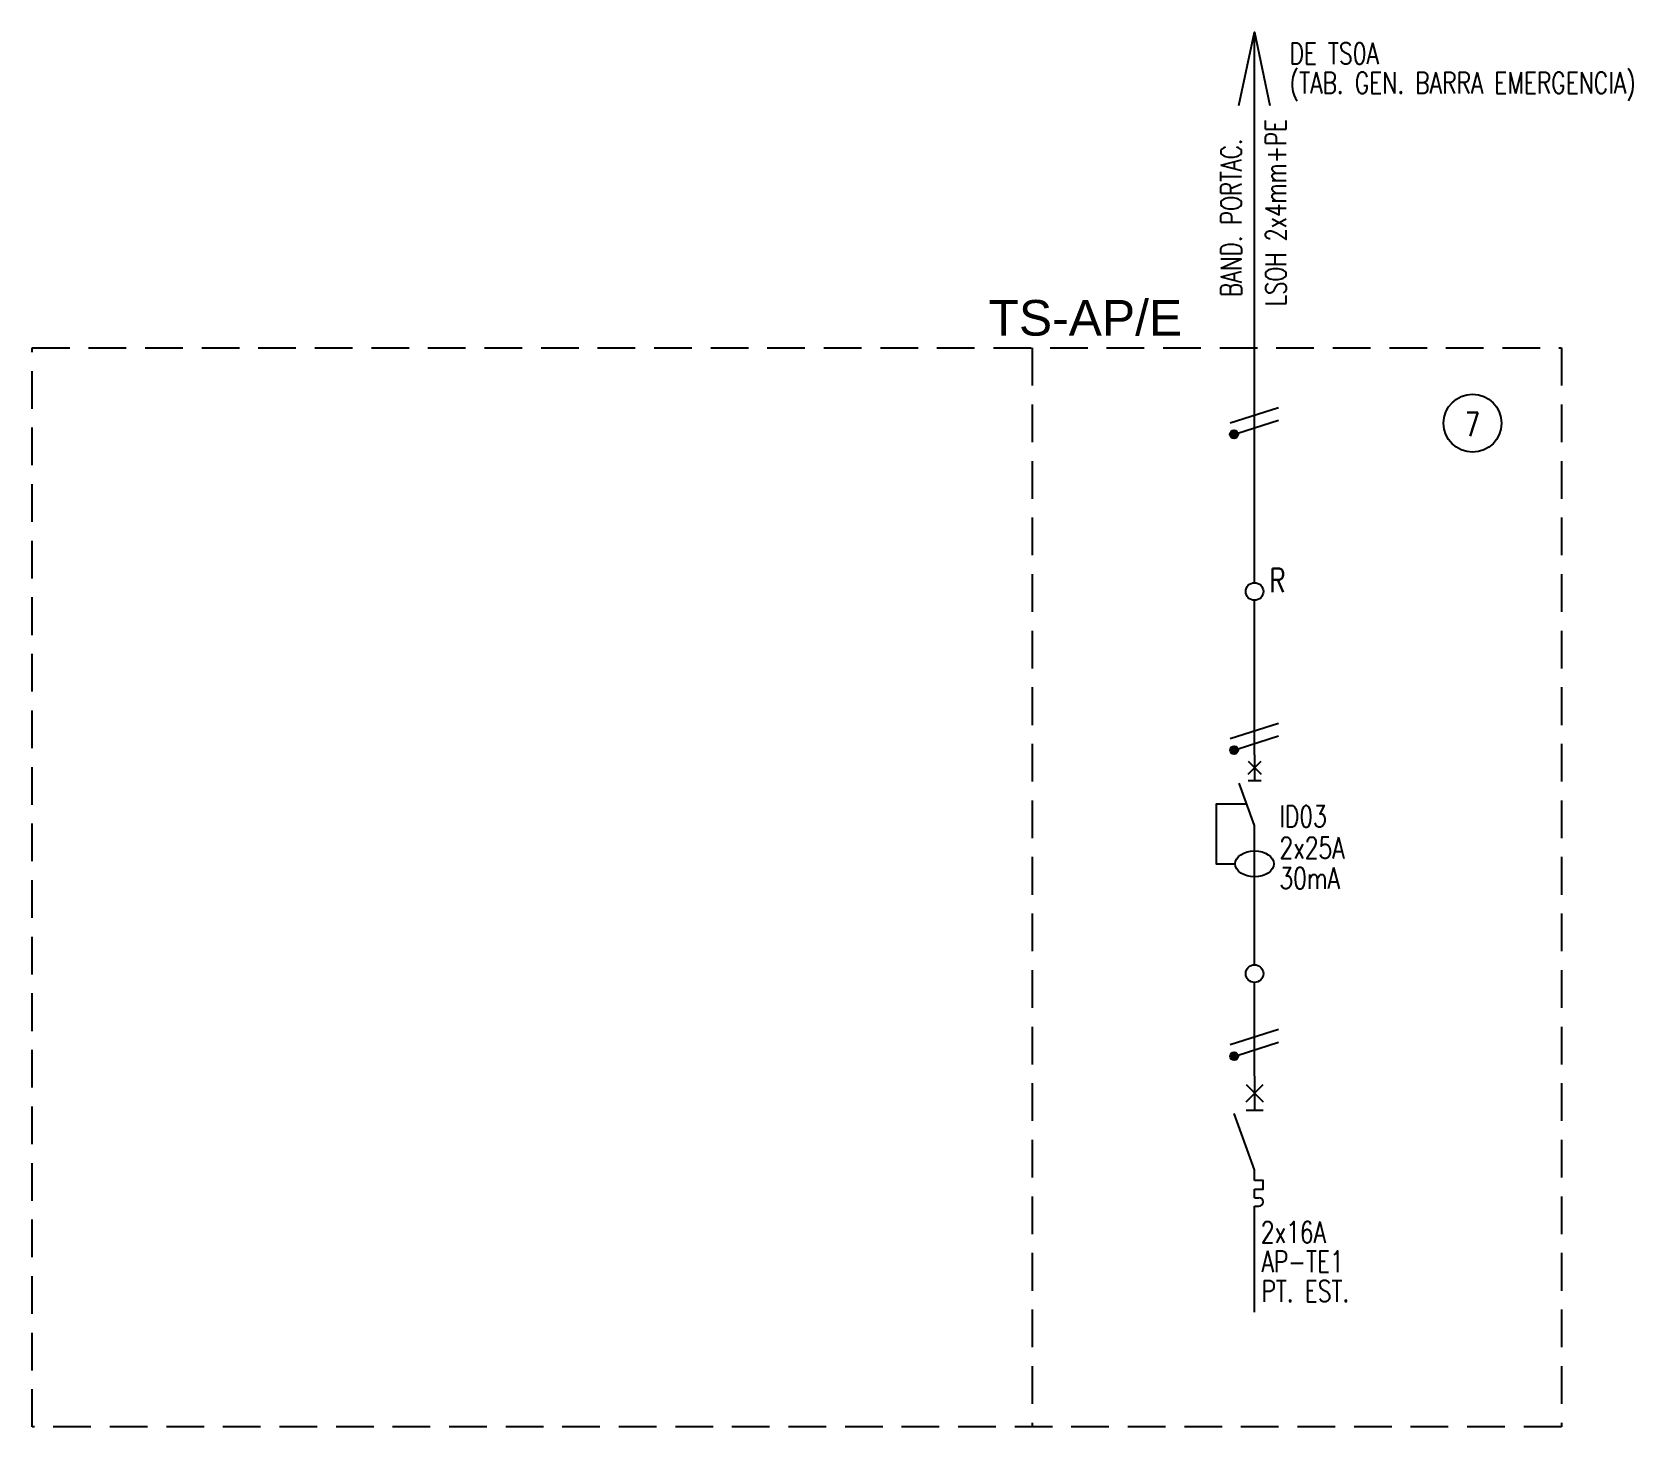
# Model space of a CAD drawing. Extents: x 3578.8 to 3592.2, y 1394.2 to 1406.
import ezdxf
from ezdxf.enums import TextEntityAlignment as Align

# ---------------------------------------------------------------- set-up
doc = ezdxf.new("R2010")
doc.units = 0
doc.linetypes.add('OCJ-ESQUEMAS UNIFILARES-CORREGIDOS IDO-REV.br$0$DASHED', pattern=[19.05, 12.7, -6.35])
for name, color, linetype in [('OCJ-ESQUEMAS UNIFILARES-CORREGIDOS IDO-REV.br$0$00-IE-CABLES', 10, 'Continuous'), ('OCJ-ESQUEMAS UNIFILARES-CORREGIDOS IDO-REV.br$0$01-ELE-APARATOS', 170, 'Continuous'), ('OCJ-ESQUEMAS UNIFILARES-CORREGIDOS IDO-REV.br$0$ELECTRIC', 4, 'Continuous'), ('OCJ-ESQUEMAS UNIFILARES-CORREGIDOS IDO-REV.br$0$TEXTO', 7, 'Continuous')]:
    doc.layers.add(name, color=color, linetype=linetype)
doc.styles.add('OCJ-ESQUEMAS UNIFILARES-CORREGIDOS IDO-REV.br$0$ARIAL', font='Arial.ttf', dxfattribs={"height": 0.2})
doc.styles.add('OCJ-ESQUEMAS UNIFILARES-CORREGIDOS IDO-REV.br$0$Electricidad', font='ROMANS.SHX', dxfattribs={"width": 0.75, "height": 0.175})

# ---------------------------------------------------------------- blocks, each defined once
blk = doc.blocks.new('OCJ-ESQUEMAS UNIFILARES-CORREGIDOS IDO-REV.br$0$Unif-Interruptor-Term')
for p, q in [((0, -1.013), (0.045, -1.013)), ((0, -1.103), (0.045, -1.103))]:
    blk.add_line(p, q)
for points in [[(-0.09, 0.177), (0.09, -0.003)], [(-0.09, -0.003), (0.09, 0.177)], [(0, 0.267), (0, -0.093)], [(0, -0.72), (-0.215, -0.128)], [(-0.09, -0.093), (0.09, -0.093)], [(0, -0.833), (0, -0.72)], [(0, -0.923), (0.09, -0.923), (0.09, -0.833), (0, -0.833)], [(0, -1.013), (0, -0.923)], [(0, -1.215), (0, -1.103)]]:
    blk.add_lwpolyline(points)
blk.add_arc((0.045, -1.058), 0.045, 270, 90)
blk = doc.blocks.new('OCJ-ESQUEMAS UNIFILARES-CORREGIDOS IDO-REV.br$0$Unif-Interruptor-Dif')
for points in [[(0, 0.177), (0, -0.093)], [(-0.068, 0.11), (0.068, -0.025)], [(-0.068, -0.025), (0.068, 0.11)], [(0, -0.565), (-0.162, -0.121)], [(-0.068, -0.093), (0.068, -0.093)], [(-0.081, -0.343), (-0.405, -0.343), (-0.405, -0.97), (-0.202, -0.97)], [(0, -1.308), (0, -0.565)]]:
    blk.add_lwpolyline(points)
blk.add_ellipse((0, -0.97), major_axis=(0.203, 0), ratio=0.670814)

msp = doc.modelspace()

# ---------------------------------------------------------------- hatches: boundary and pattern name
at = {"layer": 'OCJ-ESQUEMAS UNIFILARES-CORREGIDOS IDO-REV.br$0$00-IE-CABLES'}
for points in [[(3588.846, 1402.575, 1), (3588.901, 1402.615, 1)], [(3588.848, 1399.917, 1), (3588.903, 1399.957, 1)], [(3588.848, 1397.339, 1), (3588.903, 1397.379, 1)]]:
    msp.add_hatch(color=256, dxfattribs=at).paths.add_polyline_path(points)

# ---------------------------------------------------------------- linework, layer by layer
for p, q in [((3589.047, 1401.346), (3589.047, 1405.982)), ((3589.047, 1399.897), (3589.047, 1401.198)), ((3589.047, 1398.129), (3589.047, 1398.857)), ((3589.047, 1397.193), (3589.047, 1397.981)), ((3589.047, 1395.205), (3589.047, 1396.007))]:
    msp.add_line(p, q, dxfattribs=at)
for points in [[(3588.916, 1405.364), (3589.047, 1405.982), (3589.177, 1405.364)], [(3588.841, 1402.693), (3589.248, 1402.822)], [(3588.906, 1402.605), (3589.248, 1402.714)], [(3588.843, 1400.035), (3589.25, 1400.164)], [(3588.908, 1399.947), (3589.25, 1400.056)], [(3588.843, 1397.457), (3589.25, 1397.586)], [(3588.908, 1397.369), (3589.25, 1397.478)]]:
    msp.add_lwpolyline(points, dxfattribs=at)
for centre, radius in [((3588.874, 1402.595), 0.0338), ((3589.047, 1401.272), 0.0741), ((3588.875, 1399.937), 0.0338), ((3589.047, 1398.055), 0.0741), ((3588.875, 1397.359), 0.0338)]:
    msp.add_circle(centre, radius, dxfattribs=at)
at = {"layer": 'OCJ-ESQUEMAS UNIFILARES-CORREGIDOS IDO-REV.br$0$ELECTRIC', "linetype": 'OCJ-ESQUEMAS UNIFILARES-CORREGIDOS IDO-REV.br$0$DASHED', "ltscale": 0.025}
msp.add_lwpolyline([(3578.752, 1403.323), (3591.631, 1403.323), (3591.631, 1394.238), (3578.752, 1394.238)], close=True, dxfattribs=at)
msp.add_lwpolyline([(3587.173, 1403.323), (3587.173, 1394.238)], dxfattribs=at)
at = {"layer": 'OCJ-ESQUEMAS UNIFILARES-CORREGIDOS IDO-REV.br$0$TEXTO'}
msp.add_circle((3590.883, 1402.689), 0.244, dxfattribs=at)

# ---------------------------------------------------------------- block references
at = {"layer": 'OCJ-ESQUEMAS UNIFILARES-CORREGIDOS IDO-REV.br$0$01-ELE-APARATOS', "xscale": 0.7999999999999546, "yscale": 0.7999999999999546, "zscale": 0.7999999999999546}
for name, p in [('OCJ-ESQUEMAS UNIFILARES-CORREGIDOS IDO-REV.br$0$Unif-Interruptor-Dif', (3589.047, 1399.755)), ('OCJ-ESQUEMAS UNIFILARES-CORREGIDOS IDO-REV.br$0$Unif-Interruptor-Term', (3589.047, 1396.979))]:
    msp.add_blockref(name, p, dxfattribs=at)

# ---------------------------------------------------------------- texts
at = {"layer": 'OCJ-ESQUEMAS UNIFILARES-CORREGIDOS IDO-REV.br$0$TEXTO', "style": 'OCJ-ESQUEMAS UNIFILARES-CORREGIDOS IDO-REV.br$0$Electricidad', "width": 0.75}
for s, height, p in [('DE TS0A', 0.18, (3589.341, 1405.712)), ('(TAB. GEN. BARRA EMERGENCIA)', 0.18, (3589.341, 1405.464)), ('7', 0.2, (3590.819, 1402.579)), ('R', 0.2, (3589.173, 1401.266)), ('ID03', 0.18, (3589.256, 1399.289)), ('2x25A', 0.18, (3589.256, 1399.024)), ('30mA', 0.18, (3589.256, 1398.768)), ('2x16A', 0.18, (3589.099, 1395.789)), ('AP-TE1', 0.18, (3589.104, 1395.541)), ('PT. EST.', 0.18, (3589.104, 1395.292))]:
    msp.add_text(s, height=height, dxfattribs=at).set_placement(p)
for s, p in [('LSOH 2x4mm+PE', (3589.313, 1404.461)), ('BAND. PORTAC.', (3588.937, 1404.419))]:
    msp.add_text(s, height=0.175, rotation=90, dxfattribs=at).set_placement(p, align=Align.CENTER)
at = {"layer": 'OCJ-ESQUEMAS UNIFILARES-CORREGIDOS IDO-REV.br$0$TEXTO', "style": 'OCJ-ESQUEMAS UNIFILARES-CORREGIDOS IDO-REV.br$0$ARIAL'}
msp.add_text('TS-AP/E', height=0.3, dxfattribs=at).set_placement((3586.807, 1403.426))

doc.saveas('drawing.dxf')
